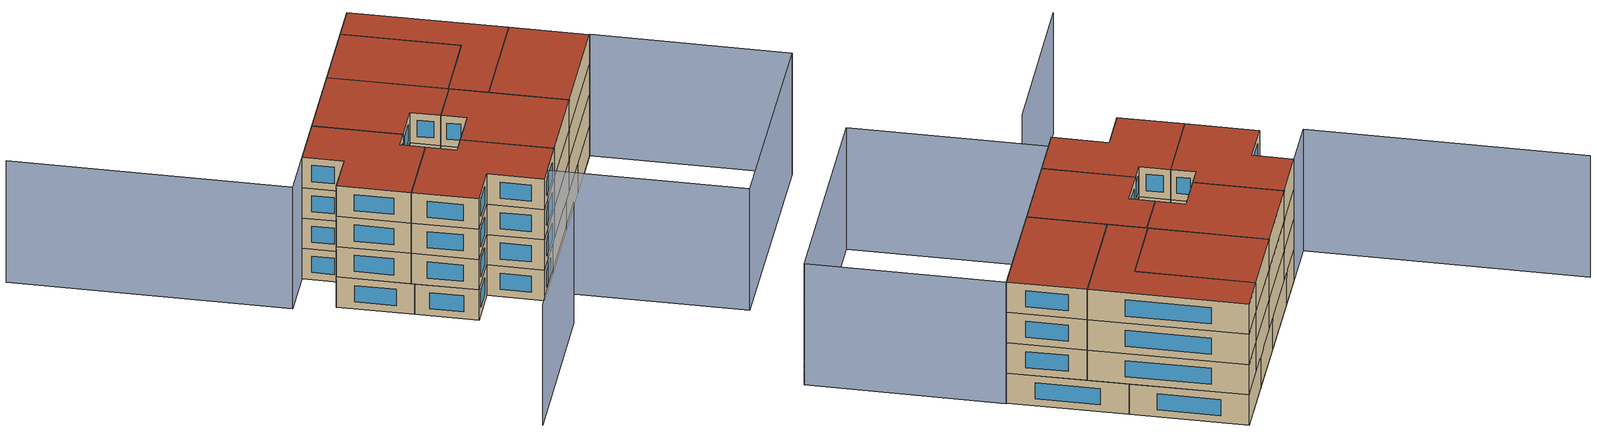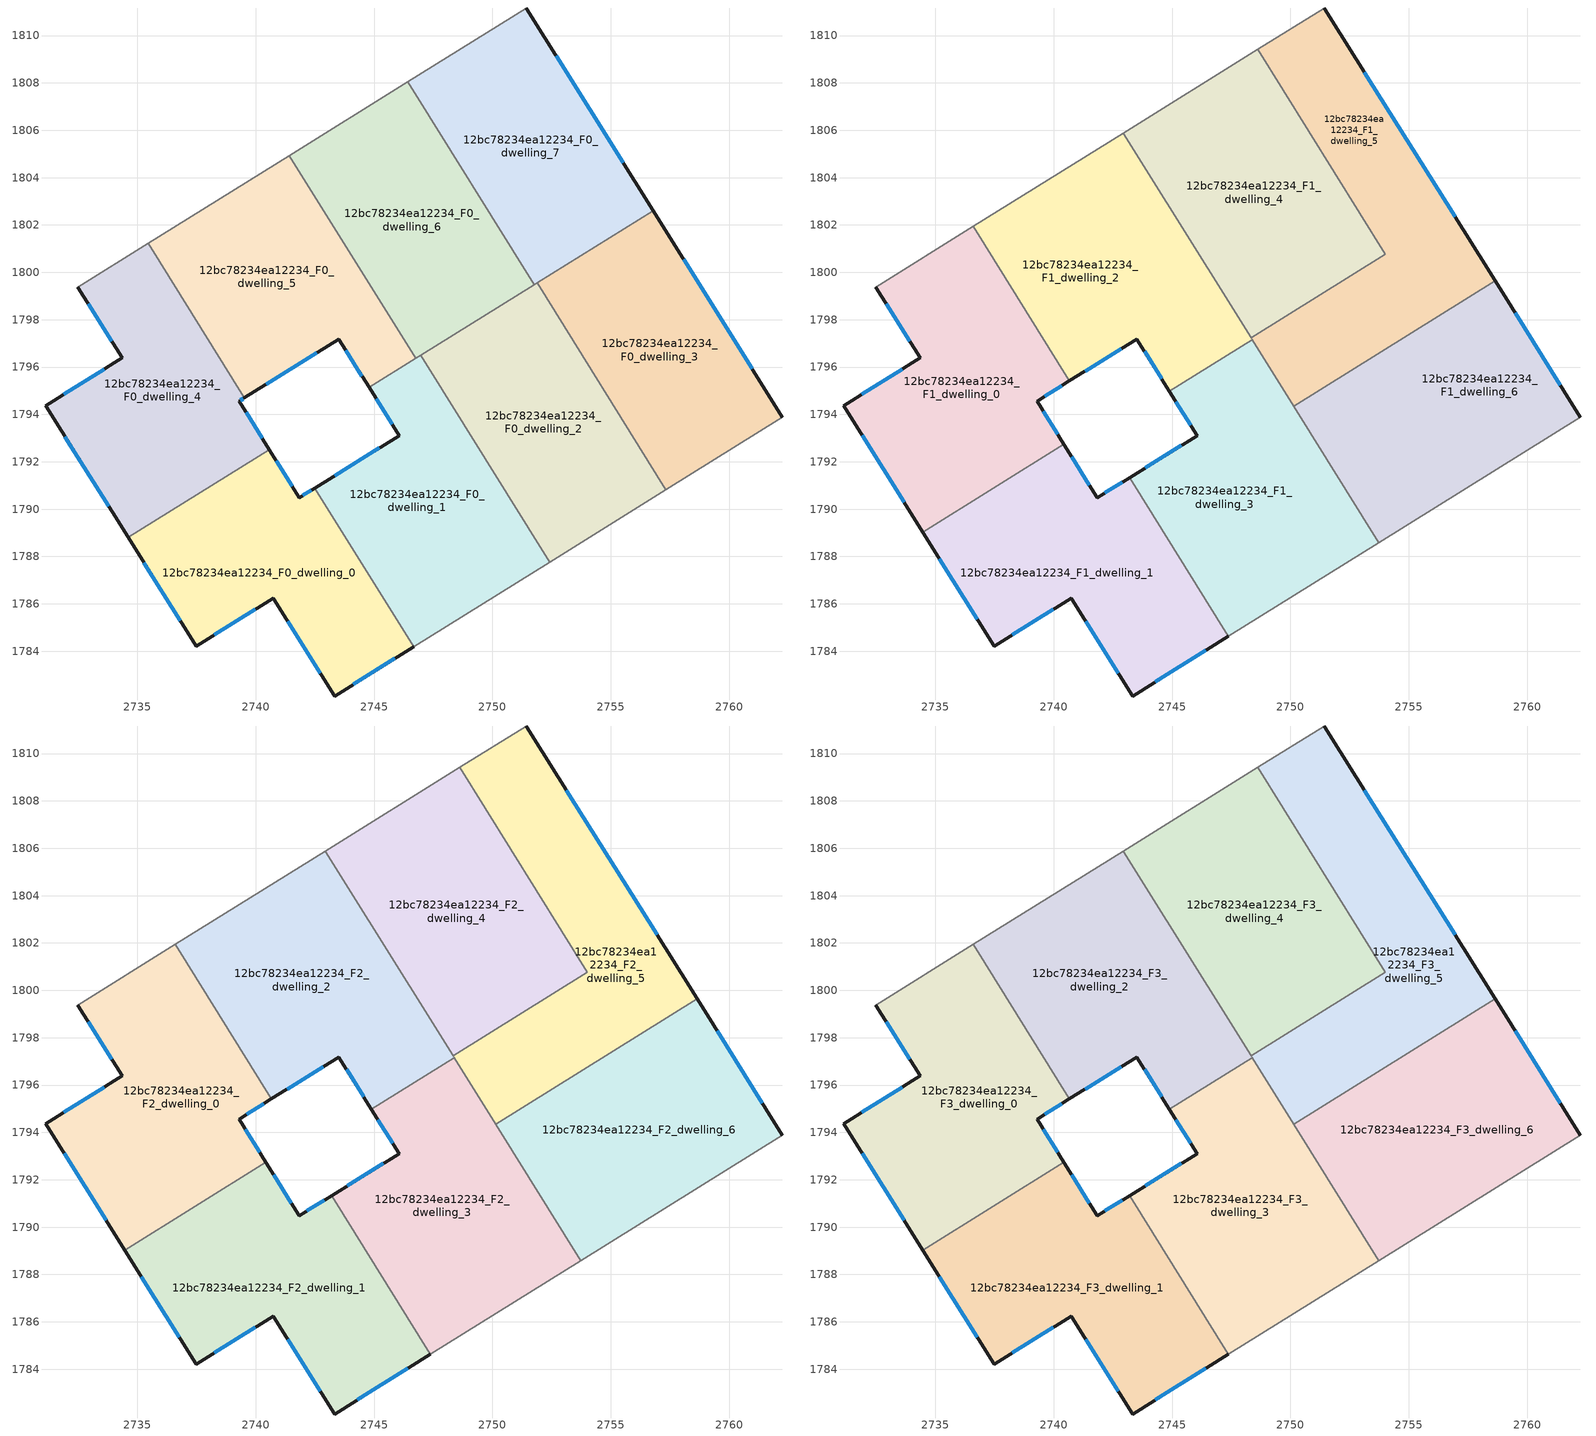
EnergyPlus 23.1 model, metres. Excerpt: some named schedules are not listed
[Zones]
12bc78234ea12234_F0_dwelling_0
 floor ground (EU_floor_Construction): 2742.5,1790.89 2746.67,1784.19 2743.33,1782.11 2740.74,1786.24 2737.48,1784.21 2734.61,1788.8 2740.57,1792.52 2741.84,1790.48 z0
 wall outside (EU_wall_Construction): 2742.5,1790.89 2741.84,1790.48 2740.57,1792.52 / 2734.61,1788.8 2737.48,1784.21 2740.74,1786.24 2743.33,1782.11 2746.67,1784.19 z0:3
 wall to 12bc78234ea12234_F0_dwelling_1 (EU_wall_Construction): 2746.67,1784.19 2742.5,1790.89 z0:3
 wall to 12bc78234ea12234_F0_dwelling_4 (EU_wall_Construction): 2740.57,1792.52 2734.61,1788.8 z0:3
 window (EU_Window_Construction): 2741.54,1790.96 2740.87,1792.04 / 2742.34,1790.79 2742,1790.58 / 2744.11,1782.6 2745.88,1783.7 / 2741.35,1785.27 2742.72,1783.08 / 2738.25,1784.69 2739.98,1785.76 / 2735.28,1787.72 2736.81,1785.29 z0.7:2.3
12bc78234ea12234_F0_dwelling_1
 floor ground (EU_floor_Construction): 2746.97,1796.5 2752.41,1787.76 2746.67,1784.19 2742.5,1790.89 2746.06,1793.1 2744.79,1795.14 z0
 wall outside (EU_wall_Construction): 2744.79,1795.14 2746.06,1793.1 2742.5,1790.89 z0:3
 wall to 12bc78234ea12234_F0_dwelling_2 (EU_wall_Construction): 2752.41,1787.76 2746.97,1796.5 z0:3
 wall adiabatic (EU_wall_Construction): 2746.67,1784.19 2752.41,1787.76 z0:3
 wall to 12bc78234ea12234_F0_dwelling_5 (EU_wall_Construction): 2746.76,1796.36 2744.79,1795.14 z0:3
 wall to 12bc78234ea12234_F0_dwelling_6 (EU_wall_Construction): 2746.97,1796.5 2746.76,1796.36 z0:3
 window (EU_Window_Construction): 2745.22,1792.58 2743.33,1791.41 / 2745.09,1794.66 2745.76,1793.58 z0.7:2.3
 ceiling adiabatic (EU_roof_Construction): 2747.07,1796.34 2746.97,1796.5 2744.79,1795.14 2744.89,1794.98 z3
12bc78234ea12234_F0_dwelling_2
 floor ground (EU_floor_Construction): 2751.89,1799.56 2757.33,1790.82 2752.41,1787.76 2746.97,1796.5 z0
 wall to 12bc78234ea12234_F0_dwelling_3 (EU_wall_Construction): 2757.33,1790.82 2751.89,1799.56 z0:3
 wall adiabatic (EU_wall_Construction): 2752.41,1787.76 2757.33,1790.82 z0:3
 wall to 12bc78234ea12234_F0_dwelling_6 (EU_wall_Construction): 2751.77,1799.48 2746.97,1796.5 z0:3
 wall to 12bc78234ea12234_F0_dwelling_7 (EU_wall_Construction): 2751.88,1799.56 2751.77,1799.48 z0:3
 ceiling adiabatic (EU_roof_Construction): 2748.38,1797.16 2748.34,1797.23 2748.28,1797.31 2746.97,1796.5 2747.07,1796.34 z3
12bc78234ea12234_F0_dwelling_3
 floor ground (EU_floor_Construction): 2756.79,1802.61 2762.25,1793.88 2757.33,1790.82 2751.89,1799.56 z0
 wall outside (EU_wall_Construction): 2762.25,1793.88 2756.79,1802.61 z0:3
 wall adiabatic (EU_wall_Construction): 2757.33,1790.82 2762.25,1793.88 z0:3
 wall to 12bc78234ea12234_F0_dwelling_7 (EU_wall_Construction): 2756.79,1802.61 2751.89,1799.56 z0:3
 window (EU_Window_Construction): 2760.97,1795.93 2758.07,1800.56 z0.7:2.3
12bc78234ea12234_F0_dwelling_4
 floor ground (EU_floor_Construction): 2735.46,1801.22 2739.52,1794.7 2739.3,1794.56 2740.57,1792.52 2734.61,1788.8 2731.12,1794.37 2734.36,1796.38 2732.49,1799.38 z0
 wall outside (EU_wall_Construction): 2740.57,1792.52 2739.3,1794.56 2739.52,1794.7 / 2732.49,1799.38 2734.36,1796.38 2731.12,1794.37 2734.61,1788.8 z0:3
 wall to 12bc78234ea12234_F0_dwelling_5 (EU_wall_Construction): 2739.52,1794.7 2735.46,1801.22 z0:3
 wall adiabatic (EU_wall_Construction): 2735.46,1801.22 2732.49,1799.38 z0:3
 window (EU_Window_Construction): 2739.35,1794.59 2739.47,1794.66 / 2740.27,1793 2739.6,1794.08 / 2731.94,1793.07 2733.79,1790.11 / 2733.6,1795.91 2731.89,1794.84 / 2732.93,1798.67 2733.92,1797.09 z0.7:2.3
12bc78234ea12234_F0_dwelling_5
 floor ground (EU_floor_Construction): 2741.42,1804.93 2746.76,1796.36 2744.79,1795.14 2743.52,1797.18 2739.52,1794.7 2735.46,1801.22 z0
 wall outside (EU_wall_Construction): 2739.52,1794.7 2743.52,1797.18 2744.79,1795.14 z0:3
 wall adiabatic (EU_wall_Construction): 2741.42,1804.93 2735.46,1801.22 z0:3
 wall to 12bc78234ea12234_F0_dwelling_6 (EU_wall_Construction): 2746.76,1796.36 2741.42,1804.93 z0:3
 window (EU_Window_Construction): 2743.81,1796.7 2744.49,1795.62 / 2740.46,1795.28 2742.58,1796.6 z0.7:2.3
12bc78234ea12234_F0_dwelling_6
 floor ground (EU_floor_Construction): 2746.43,1808.05 2751.77,1799.48 2746.76,1796.36 2741.42,1804.93 z0
 wall adiabatic (EU_wall_Construction): 2746.43,1808.05 2741.42,1804.93 z0:3
 wall to 12bc78234ea12234_F0_dwelling_7 (EU_wall_Construction): 2751.77,1799.48 2746.43,1808.05 z0:3
 ceiling adiabatic (EU_roof_Construction): 2751.77,1799.48 2746.43,1808.05 2742.95,1805.88 2748.28,1797.31 z3
12bc78234ea12234_F0_dwelling_7
 floor ground (EU_floor_Construction): 2751.43,1811.16 2756.79,1802.61 2751.77,1799.48 2746.43,1808.05 z0
 wall outside (EU_wall_Construction): 2756.79,1802.61 2751.43,1811.16 z0:3
 wall adiabatic (EU_wall_Construction): 2751.43,1811.16 2746.43,1808.05 z0:3
 window (EU_Window_Construction): 2755.53,1804.62 2752.69,1809.15 z0.7:2.3
 ceiling adiabatic (EU_roof_Construction): 2753.95,1800.84 2748.62,1809.41 2746.43,1808.05 2751.77,1799.48 z3
12bc78234ea12234_F1_dwelling_0
 floor to 12bc78234ea12234_F0_dwelling_4 (EU_floor_Construction): 2735.46,1801.22 2739.52,1794.7 2739.3,1794.56 2740.43,1792.74 2734.47,1789.03 2731.12,1794.37 2734.36,1796.38 2732.49,1799.38 z3
 floor to 12bc78234ea12234_F0_dwelling_5 (EU_floor_Construction): 2736.61,1801.94 2740.67,1795.41 2739.52,1794.7 2735.46,1801.22 z3
 wall outside (EU_wall_Construction): 2732.49,1799.38 2734.36,1796.38 2731.12,1794.37 2734.47,1789.03 / 2740.43,1792.74 2739.3,1794.56 2740.67,1795.41 z3:6
 wall adiabatic (EU_wall_Construction): 2736.61,1801.94 2732.49,1799.38 z3:6
 wall to 12bc78234ea12234_F1_dwelling_2 (EU_wall_Construction): 2740.67,1795.41 2736.61,1801.94 z3:6
 wall to 12bc78234ea12234_F1_dwelling_1 (EU_wall_Construction): 2734.47,1789.03 2740.43,1792.74 z3:6
 window (EU_Window_Construction): 2732.93,1798.67 2733.92,1797.09 / 2739.62,1794.76 2740.35,1795.21 / 2740.16,1793.17 2739.56,1794.13 / 2731.91,1793.12 2733.68,1790.29 / 2733.6,1795.91 2731.89,1794.84 z3.7:5.3
12bc78234ea12234_F1_dwelling_1
 floor to 12bc78234ea12234_F0_dwelling_0 (EU_floor_Construction): 2742.5,1790.89 2746.67,1784.19 2743.33,1782.11 2740.74,1786.24 2737.48,1784.21 2734.61,1788.8 2740.57,1792.52 2741.84,1790.48 z3
 floor to 12bc78234ea12234_F0_dwelling_1 (EU_floor_Construction): 2743.21,1791.33 2747.38,1784.63 2746.67,1784.19 2742.5,1790.89 z3
 floor to 12bc78234ea12234_F0_dwelling_4 (EU_floor_Construction): 2740.43,1792.74 2740.57,1792.52 2734.61,1788.8 2734.47,1789.03 z3
 wall outside (EU_wall_Construction): 2743.21,1791.33 2741.84,1790.48 2740.43,1792.74 / 2734.47,1789.03 2737.48,1784.21 2740.74,1786.24 2743.33,1782.11 2747.38,1784.63 z3:6
 wall to 12bc78234ea12234_F1_dwelling_3 (EU_wall_Construction): 2747.38,1784.63 2743.21,1791.33 z3:6
 window (EU_Window_Construction): 2741.51,1791.01 2740.76,1792.21 / 2742.89,1791.13 2742.16,1790.68 / 2744.28,1782.7 2746.43,1784.04 / 2741.35,1785.27 2742.72,1783.08 / 2738.25,1784.69 2739.98,1785.76 / 2735.17,1787.9 2736.77,1785.34 z3.7:5.3
12bc78234ea12234_F1_dwelling_2
 floor to 12bc78234ea12234_F0_dwelling_5 (EU_floor_Construction): 2741.42,1804.93 2746.76,1796.36 2744.79,1795.14 2743.52,1797.18 2740.67,1795.41 2736.61,1801.94 z3
 floor to 12bc78234ea12234_F0_dwelling_6 (EU_floor_Construction): 2742.95,1805.88 2748.28,1797.31 2746.76,1796.36 2741.42,1804.93 z3
 floor adiabatic (EU_floor_Construction): 2748.28,1797.31 2748.38,1797.16 2744.89,1794.98 2743.52,1797.18 2744.79,1795.14 z3
 wall outside (EU_wall_Construction): 2740.67,1795.41 2743.52,1797.18 2744.89,1794.98 z3:6
 wall adiabatic (EU_wall_Construction): 2742.95,1805.88 2736.61,1801.94 z3:6
 wall to 12bc78234ea12234_F1_dwelling_3 (EU_wall_Construction): 2744.89,1794.98 2748.38,1797.16 z3:6
 wall to 12bc78234ea12234_F1_dwelling_4 (EU_wall_Construction): 2748.34,1797.23 2742.95,1805.88 z3:6
 wall to 12bc78234ea12234_F1_dwelling_5 (EU_wall_Construction): 2748.38,1797.16 2748.34,1797.23 z3:6
 window (EU_Window_Construction): 2743.84,1796.67 2744.56,1795.5 / 2741.34,1795.83 2742.85,1796.77 z3.7:5.3
12bc78234ea12234_F1_dwelling_3
 floor to 12bc78234ea12234_F0_dwelling_1 (EU_floor_Construction): 2747.07,1796.34 2752.41,1787.76 2747.38,1784.63 2743.21,1791.33 2746.06,1793.1 2744.89,1794.98 z3
 floor to 12bc78234ea12234_F0_dwelling_2 (EU_floor_Construction): 2748.38,1797.16 2753.72,1788.58 2752.41,1787.76 2747.07,1796.34 z3
 wall outside (EU_wall_Construction): 2744.89,1794.98 2746.06,1793.1 2743.21,1791.33 z3:6
 wall adiabatic (EU_wall_Construction): 2747.38,1784.63 2753.72,1788.58 z3:6
 wall to 12bc78234ea12234_F1_dwelling_6 (EU_wall_Construction): 2753.72,1788.58 2750.14,1794.33 z3:6
 wall to 12bc78234ea12234_F1_dwelling_5 (EU_wall_Construction): 2750.14,1794.34 2748.38,1797.16 z3:6
 window (EU_Window_Construction): 2745.39,1792.69 2743.88,1791.75 / 2745.16,1794.54 2745.78,1793.55 z3.7:5.3
12bc78234ea12234_F1_dwelling_4
 floor to 12bc78234ea12234_F0_dwelling_3 (EU_floor_Construction): 2753.95,1800.84 2754.01,1800.76 2751.94,1799.47 2751.89,1799.56 z3
 floor to 12bc78234ea12234_F0_dwelling_2 (EU_floor_Construction): 2751.89,1799.56 2751.94,1799.47 2748.34,1797.23 2748.28,1797.31 z3
 floor adiabatic (EU_floor_Construction): 2748.62,1809.41 2753.95,1800.84 2748.28,1797.31 2742.95,1805.88 z3
 wall to 12bc78234ea12234_F1_dwelling_5 (EU_wall_Construction): 2748.34,1797.23 2754.01,1800.76 2748.62,1809.41 z3:6
 wall adiabatic (EU_wall_Construction): 2748.62,1809.41 2742.95,1805.88 z3:6
12bc78234ea12234_F1_dwelling_5
 floor to 12bc78234ea12234_F0_dwelling_3 (EU_floor_Construction): 2756.79,1802.61 2758.65,1799.63 2753.74,1796.58 2751.94,1799.47 2754.01,1800.76 2753.95,1800.84 z3
 floor to 12bc78234ea12234_F0_dwelling_7 (EU_floor_Construction): 2751.43,1811.16 2756.79,1802.61 2753.95,1800.84 2748.62,1809.41 z3
 floor to 12bc78234ea12234_F0_dwelling_2 (EU_floor_Construction): 2751.94,1799.47 2753.74,1796.58 2750.14,1794.33 2748.38,1797.16 2748.34,1797.23 z3
 wall outside (EU_wall_Construction): 2758.65,1799.63 2751.43,1811.16 z3:6
 wall adiabatic (EU_wall_Construction): 2751.43,1811.16 2748.62,1809.41 z3:6
 wall to 12bc78234ea12234_F1_dwelling_6 (EU_wall_Construction): 2750.14,1794.33 2758.65,1799.63 z3:6
 window (EU_Window_Construction): 2756.95,1802.34 2753.13,1808.46 z3.7:5.3
12bc78234ea12234_F1_dwelling_6
 floor to 12bc78234ea12234_F0_dwelling_2 (EU_floor_Construction): 2753.74,1796.58 2757.33,1790.82 2753.72,1788.58 2750.14,1794.33 z3
 floor to 12bc78234ea12234_F0_dwelling_3 (EU_floor_Construction): 2758.65,1799.63 2762.25,1793.88 2757.33,1790.82 2753.74,1796.58 z3
 wall outside (EU_wall_Construction): 2762.25,1793.88 2758.65,1799.63 z3:6
 wall adiabatic (EU_wall_Construction): 2753.72,1788.58 2762.25,1793.88 z3:6
 window (EU_Window_Construction): 2761.4,1795.23 2759.49,1798.28 z3.7:5.3
12bc78234ea12234_F2_dwelling_0
 floor to 12bc78234ea12234_F1_dwelling_0 (EU_floor_Construction): 2736.61,1801.94 2740.67,1795.41 2739.3,1794.56 2740.43,1792.74 2734.47,1789.03 2731.12,1794.37 2734.36,1796.38 2732.49,1799.38 z6
 wall outside (EU_wall_Construction): 2732.49,1799.38 2734.36,1796.38 2731.12,1794.37 2734.47,1789.03 / 2740.43,1792.74 2739.3,1794.56 2740.67,1795.41 z6:9
 wall adiabatic (EU_wall_Construction): 2736.61,1801.94 2732.49,1799.38 z6:9
 wall to 12bc78234ea12234_F2_dwelling_2 (EU_wall_Construction): 2740.67,1795.41 2736.61,1801.94 z6:9
 wall to 12bc78234ea12234_F2_dwelling_1 (EU_wall_Construction): 2734.47,1789.03 2740.43,1792.74 z6:9
 window (EU_Window_Construction): 2732.93,1798.67 2733.92,1797.09 / 2739.62,1794.76 2740.35,1795.21 / 2740.16,1793.17 2739.56,1794.13 / 2731.91,1793.12 2733.68,1790.29 / 2733.6,1795.91 2731.89,1794.84 z6.7:8.3
12bc78234ea12234_F2_dwelling_1
 floor to 12bc78234ea12234_F1_dwelling_1 (EU_floor_Construction): 2743.21,1791.33 2747.38,1784.63 2743.33,1782.11 2740.74,1786.24 2737.48,1784.21 2734.47,1789.03 2740.43,1792.74 2741.84,1790.48 z6
 wall outside (EU_wall_Construction): 2743.21,1791.33 2741.84,1790.48 2740.43,1792.74 / 2734.47,1789.03 2737.48,1784.21 2740.74,1786.24 2743.33,1782.11 2747.38,1784.63 z6:9
 wall to 12bc78234ea12234_F2_dwelling_3 (EU_wall_Construction): 2747.38,1784.63 2743.21,1791.33 z6:9
 window (EU_Window_Construction): 2741.51,1791.01 2740.76,1792.21 / 2742.89,1791.13 2742.16,1790.68 / 2744.28,1782.7 2746.43,1784.04 / 2741.35,1785.27 2742.72,1783.08 / 2738.25,1784.69 2739.98,1785.76 / 2735.17,1787.9 2736.77,1785.34 z6.7:8.3
12bc78234ea12234_F2_dwelling_2
 floor to 12bc78234ea12234_F1_dwelling_2 (EU_floor_Construction): 2742.95,1805.88 2748.38,1797.16 2744.89,1794.98 2743.52,1797.18 2740.67,1795.41 2736.61,1801.94 z6
 wall outside (EU_wall_Construction): 2740.67,1795.41 2743.52,1797.18 2744.89,1794.98 z6:9
 wall adiabatic (EU_wall_Construction): 2742.95,1805.88 2736.61,1801.94 z6:9
 wall to 12bc78234ea12234_F2_dwelling_3 (EU_wall_Construction): 2744.89,1794.98 2748.38,1797.16 z6:9
 wall to 12bc78234ea12234_F2_dwelling_4 (EU_wall_Construction): 2748.34,1797.23 2742.95,1805.88 z6:9
 wall to 12bc78234ea12234_F2_dwelling_5 (EU_wall_Construction): 2748.38,1797.16 2748.34,1797.23 z6:9
 window (EU_Window_Construction): 2743.84,1796.67 2744.56,1795.5 / 2741.34,1795.83 2742.85,1796.77 z6.7:8.3
12bc78234ea12234_F2_dwelling_3
 floor to 12bc78234ea12234_F1_dwelling_3 (EU_floor_Construction): 2748.38,1797.16 2753.72,1788.58 2747.38,1784.63 2743.21,1791.33 2746.06,1793.1 2744.89,1794.98 z6
 wall outside (EU_wall_Construction): 2744.89,1794.98 2746.06,1793.1 2743.21,1791.33 z6:9
 wall adiabatic (EU_wall_Construction): 2747.38,1784.63 2753.72,1788.58 z6:9
 wall to 12bc78234ea12234_F2_dwelling_6 (EU_wall_Construction): 2753.72,1788.58 2750.14,1794.33 z6:9
 wall to 12bc78234ea12234_F2_dwelling_5 (EU_wall_Construction): 2750.14,1794.34 2748.38,1797.16 z6:9
 window (EU_Window_Construction): 2745.39,1792.69 2743.88,1791.75 / 2745.16,1794.54 2745.78,1793.55 z6.7:8.3
12bc78234ea12234_F2_dwelling_4
 floor to 12bc78234ea12234_F1_dwelling_4 (EU_floor_Construction): 2748.62,1809.41 2754.01,1800.76 2748.34,1797.23 2742.95,1805.88 z6
 wall to 12bc78234ea12234_F2_dwelling_5 (EU_wall_Construction): 2748.34,1797.23 2754.01,1800.76 2748.62,1809.41 z6:9
 wall adiabatic (EU_wall_Construction): 2748.62,1809.41 2742.95,1805.88 z6:9
12bc78234ea12234_F2_dwelling_5
 floor to 12bc78234ea12234_F1_dwelling_5 (EU_floor_Construction): 2751.43,1811.16 2758.65,1799.63 2750.14,1794.33 2748.34,1797.23 2754.01,1800.76 2748.62,1809.41 z6
 wall outside (EU_wall_Construction): 2758.65,1799.63 2751.43,1811.16 z6:9
 wall adiabatic (EU_wall_Construction): 2751.43,1811.16 2748.62,1809.41 z6:9
 wall to 12bc78234ea12234_F2_dwelling_6 (EU_wall_Construction): 2750.14,1794.33 2758.65,1799.63 z6:9
 window (EU_Window_Construction): 2756.95,1802.34 2753.13,1808.46 z6.7:8.3
12bc78234ea12234_F2_dwelling_6
 floor to 12bc78234ea12234_F1_dwelling_6 (EU_floor_Construction): 2758.65,1799.63 2762.25,1793.88 2753.72,1788.58 2750.14,1794.33 z6
 wall outside (EU_wall_Construction): 2762.25,1793.88 2758.65,1799.63 z6:9
 wall adiabatic (EU_wall_Construction): 2753.72,1788.58 2762.25,1793.88 z6:9
 window (EU_Window_Construction): 2761.4,1795.23 2759.49,1798.28 z6.7:8.3
12bc78234ea12234_F3_dwelling_0
 floor to 12bc78234ea12234_F2_dwelling_0 (EU_floor_Construction): 2736.61,1801.94 2740.67,1795.41 2739.3,1794.56 2740.43,1792.74 2734.47,1789.03 2731.12,1794.37 2734.36,1796.38 2732.49,1799.38 z9
 wall outside (EU_wall_Construction): 2732.49,1799.38 2734.36,1796.38 2731.12,1794.37 2734.47,1789.03 / 2740.43,1792.74 2739.3,1794.56 2740.67,1795.41 z9:12
 wall adiabatic (EU_wall_Construction): 2736.61,1801.94 2732.49,1799.38 z9:12
 wall to 12bc78234ea12234_F3_dwelling_2 (EU_wall_Construction): 2740.67,1795.41 2736.61,1801.94 z9:12
 wall to 12bc78234ea12234_F3_dwelling_1 (EU_wall_Construction): 2734.47,1789.03 2740.43,1792.74 z9:12
 window (EU_Window_Construction): 2732.93,1798.67 2733.92,1797.09 / 2739.62,1794.76 2740.35,1795.21 / 2740.16,1793.17 2739.56,1794.13 / 2731.91,1793.12 2733.68,1790.29 / 2733.6,1795.91 2731.89,1794.84 z9.7:11.3
 roof outside (EU_roof_Construction): 2740.43,1792.74 2739.3,1794.56 2740.67,1795.41 2736.61,1801.94 2732.49,1799.38 2734.36,1796.38 2731.12,1794.37 2734.47,1789.03 z12
12bc78234ea12234_F3_dwelling_1
 floor to 12bc78234ea12234_F2_dwelling_1 (EU_floor_Construction): 2743.21,1791.33 2747.38,1784.63 2743.33,1782.11 2740.74,1786.24 2737.48,1784.21 2734.47,1789.03 2740.43,1792.74 2741.84,1790.48 z9
 wall outside (EU_wall_Construction): 2743.21,1791.33 2741.84,1790.48 2740.43,1792.74 / 2734.47,1789.03 2737.48,1784.21 2740.74,1786.24 2743.33,1782.11 2747.38,1784.63 z9:12
 wall to 12bc78234ea12234_F3_dwelling_3 (EU_wall_Construction): 2747.38,1784.63 2743.21,1791.33 z9:12
 window (EU_Window_Construction): 2741.51,1791.01 2740.76,1792.21 / 2742.89,1791.13 2742.16,1790.68 / 2744.28,1782.7 2746.43,1784.04 / 2741.35,1785.27 2742.72,1783.08 / 2738.25,1784.69 2739.98,1785.76 / 2735.17,1787.9 2736.77,1785.34 z9.7:11.3
 roof outside (EU_roof_Construction): 2747.38,1784.63 2743.21,1791.33 2741.84,1790.48 2740.43,1792.74 2734.47,1789.03 2737.48,1784.21 2740.74,1786.24 2743.33,1782.11 z12
12bc78234ea12234_F3_dwelling_2
 floor to 12bc78234ea12234_F2_dwelling_2 (EU_floor_Construction): 2742.95,1805.88 2748.38,1797.16 2744.89,1794.98 2743.52,1797.18 2740.67,1795.41 2736.61,1801.94 z9
 wall outside (EU_wall_Construction): 2740.67,1795.41 2743.52,1797.18 2744.89,1794.98 z9:12
 wall adiabatic (EU_wall_Construction): 2742.95,1805.88 2736.61,1801.94 z9:12
 wall to 12bc78234ea12234_F3_dwelling_3 (EU_wall_Construction): 2744.89,1794.98 2748.38,1797.16 z9:12
 wall to 12bc78234ea12234_F3_dwelling_4 (EU_wall_Construction): 2748.34,1797.23 2742.95,1805.88 z9:12
 wall to 12bc78234ea12234_F3_dwelling_5 (EU_wall_Construction): 2748.38,1797.16 2748.34,1797.23 z9:12
 window (EU_Window_Construction): 2743.84,1796.67 2744.56,1795.5 / 2741.34,1795.83 2742.85,1796.77 z9.7:11.3
 roof outside (EU_roof_Construction): 2748.38,1797.16 2742.95,1805.88 2736.61,1801.94 2740.67,1795.41 2743.52,1797.18 2744.89,1794.98 z12
12bc78234ea12234_F3_dwelling_3
 floor to 12bc78234ea12234_F2_dwelling_3 (EU_floor_Construction): 2748.38,1797.16 2753.72,1788.58 2747.38,1784.63 2743.21,1791.33 2746.06,1793.1 2744.89,1794.98 z9
 wall outside (EU_wall_Construction): 2744.89,1794.98 2746.06,1793.1 2743.21,1791.33 z9:12
 wall adiabatic (EU_wall_Construction): 2747.38,1784.63 2753.72,1788.58 z9:12
 wall to 12bc78234ea12234_F3_dwelling_6 (EU_wall_Construction): 2753.72,1788.58 2750.14,1794.33 z9:12
 wall to 12bc78234ea12234_F3_dwelling_5 (EU_wall_Construction): 2750.14,1794.34 2748.38,1797.16 z9:12
 window (EU_Window_Construction): 2745.39,1792.69 2743.88,1791.75 / 2745.16,1794.54 2745.78,1793.55 z9.7:11.3
 roof outside (EU_roof_Construction): 2753.72,1788.58 2748.38,1797.16 2744.89,1794.98 2746.06,1793.1 2743.21,1791.33 2747.38,1784.63 z12
12bc78234ea12234_F3_dwelling_4
 floor to 12bc78234ea12234_F2_dwelling_4 (EU_floor_Construction): 2748.62,1809.41 2754.01,1800.76 2748.34,1797.23 2742.95,1805.88 z9
 wall to 12bc78234ea12234_F3_dwelling_5 (EU_wall_Construction): 2748.34,1797.23 2754.01,1800.76 2748.62,1809.41 z9:12
 wall adiabatic (EU_wall_Construction): 2748.62,1809.41 2742.95,1805.88 z9:12
 roof outside (EU_roof_Construction): 2754.01,1800.76 2748.62,1809.41 2742.95,1805.88 2748.34,1797.23 z12
12bc78234ea12234_F3_dwelling_5
 floor to 12bc78234ea12234_F2_dwelling_5 (EU_floor_Construction): 2751.43,1811.16 2758.65,1799.63 2750.14,1794.33 2748.34,1797.23 2754.01,1800.76 2748.62,1809.41 z9
 wall outside (EU_wall_Construction): 2758.65,1799.63 2751.43,1811.16 z9:12
 wall adiabatic (EU_wall_Construction): 2751.43,1811.16 2748.62,1809.41 z9:12
 wall to 12bc78234ea12234_F3_dwelling_6 (EU_wall_Construction): 2750.14,1794.33 2758.65,1799.63 z9:12
 window (EU_Window_Construction): 2756.95,1802.34 2753.13,1808.46 z9.7:11.3
 roof outside (EU_roof_Construction): 2758.65,1799.63 2751.43,1811.16 2748.62,1809.41 2754.01,1800.76 2748.34,1797.23 2750.14,1794.33 z12
12bc78234ea12234_F3_dwelling_6
 floor to 12bc78234ea12234_F2_dwelling_6 (EU_floor_Construction): 2758.65,1799.63 2762.25,1793.88 2753.72,1788.58 2750.14,1794.33 z9
 wall outside (EU_wall_Construction): 2762.25,1793.88 2758.65,1799.63 z9:12
 wall adiabatic (EU_wall_Construction): 2753.72,1788.58 2762.25,1793.88 z9:12
 window (EU_Window_Construction): 2761.4,1795.23 2759.49,1798.28 z9.7:11.3
 roof outside (EU_roof_Construction): 2762.25,1793.88 2758.65,1799.63 2750.14,1794.33 2753.72,1788.58 z12
shading: 2729,1769.68 2742.31,1778.01 / 2751.43,1811.16 2728.57,1796.93 / 2728.57,1796.93 2715.82,1817.41 / 2744.49,1782.83 2762.28,1793.91 / 2762.28,1793.91 2771.28,1779.45 / 2771.28,1779.45 2753.49,1768.38 / 2753.49,1768.38 2744.49,1782.83 z0:12
[Building]
EU S2 Campaign: North Axis=0; Terrain=City; Solar Distribution=FullExterior
[Site:Location]
Budapest.Ferenc.Liszt.Intl.AP: Latitude=47.437; Longitude=19.256; Time Zone=1; Elevation=185
[SizingPeriod:WeatherFileDays]
AnnualSizingPeriod: Begin Month=1; Begin Day of Month=1; End Month=12; End Day of Month=31; Day of Week for Start Day=Monday; Use Weather File Daylight Saving Period=No; Use Weather File Rain and Snow Indicators=No
[MATERIAL]
EU_InternalMass_Material: Roughness=MediumRough; Thickness=0.1; Conductivity=1; Density=1800; Specific Heat=900; Thermal Absorptance=0.9; Solar Absorptance=0.7; Visible Absorptance=0.7
[MATERIAL:NOMASS] Roughness=MediumRough; Thermal Absorptance=0.9; Solar Absorptance=0.7; Visible Absorptance=0.7
Name | Thermal Resistance
EU_wall_NoMass | 0.832559
EU_roof_NoMass | 1.39638
EU_floor_NoMass | 0.872794
[WINDOWMATERIAL:SIMPLEGLAZINGSYSTEM]
EU_Window_SimpleGlazing: UFactor=2.79869; Solar Heat Gain Coefficient=0.75; Visible Transmittance=0.75
[CONSTRUCTION]
EU_wall_Construction: EU_wall_NoMass
EU_roof_Construction: EU_roof_NoMass
EU_floor_Construction: EU_floor_NoMass
EU_Window_Construction: EU_Window_SimpleGlazing
EU_InternalMass_Construction: EU_InternalMass_Material
[ZONE] Type=1; Multiplier=1; Ceiling Height=autocalculate; Floor Area=autocalculate; Part of Total Floor Area=Yes
Name | Volume
12bc78234ea12234_F0_dwelling_0 | 178.72
12bc78234ea12234_F1_dwelling_0; 12bc78234ea12234_F2_dwelling_0; 12bc78234ea12234_F3_dwelling_0 | 204.237
12bc78234ea12234_F0_dwelling_1 | 178.696
12bc78234ea12234_F1_dwelling_1; 12bc78234ea12234_F2_dwelling_1; 12bc78234ea12234_F3_dwelling_1 | 204.257
12bc78234ea12234_F0_dwelling_2 | 178.705
12bc78234ea12234_F1_dwelling_2; 12bc78234ea12234_F2_dwelling_2; 12bc78234ea12234_F3_dwelling_2; 12bc78234ea12234_F1_dwelling_5; 12bc78234ea12234_F2_dwelling_5; 12bc78234ea12234_F3_dwelling_5 | 204.221
12bc78234ea12234_F0_dwelling_3 | 178.708
12bc78234ea12234_F1_dwelling_3; 12bc78234ea12234_F2_dwelling_3; 12bc78234ea12234_F3_dwelling_3 | 204.208
12bc78234ea12234_F0_dwelling_4 | 178.7
12bc78234ea12234_F1_dwelling_4; 12bc78234ea12234_F2_dwelling_4; 12bc78234ea12234_F3_dwelling_4 | 204.244
12bc78234ea12234_F0_dwelling_5 | 178.703
12bc78234ea12234_F0_dwelling_6 | 178.695
12bc78234ea12234_F1_dwelling_6; 12bc78234ea12234_F2_dwelling_6; 12bc78234ea12234_F3_dwelling_6 | 204.243
12bc78234ea12234_F0_dwelling_7 | 178.702
[INTERNALMASS] Construction=EU_InternalMass_Construction
Name | Zone or ZoneList | Surface Area
12bc78234ea12234_F0_dwelling_0_EU_InternalMass | 12bc78234ea12234_F0_dwelling_0 | 59.5703
12bc78234ea12234_F0_dwelling_1_EU_InternalMass | 12bc78234ea12234_F0_dwelling_1 | 59.5654
12bc78234ea12234_F0_dwelling_2_EU_InternalMass | 12bc78234ea12234_F0_dwelling_2 | 59.5682
12bc78234ea12234_F0_dwelling_3_EU_InternalMass | 12bc78234ea12234_F0_dwelling_3 | 59.5695
12bc78234ea12234_F0_dwelling_4_EU_InternalMass | 12bc78234ea12234_F0_dwelling_4 | 59.5665
12bc78234ea12234_F0_dwelling_5_EU_InternalMass | 12bc78234ea12234_F0_dwelling_5 | 59.5675
12bc78234ea12234_F0_dwelling_6_EU_InternalMass | 12bc78234ea12234_F0_dwelling_6 | 59.565
12bc78234ea12234_F0_dwelling_7_EU_InternalMass | 12bc78234ea12234_F0_dwelling_7 | 59.5671
12bc78234ea12234_F1_dwelling_0_EU_InternalMass | 12bc78234ea12234_F1_dwelling_0 | 68.08
12bc78234ea12234_F1_dwelling_1_EU_InternalMass | 12bc78234ea12234_F1_dwelling_1 | 68.0823
12bc78234ea12234_F1_dwelling_2_EU_InternalMass | 12bc78234ea12234_F1_dwelling_2 | 68.0744
12bc78234ea12234_F1_dwelling_3_EU_InternalMass | 12bc78234ea12234_F1_dwelling_3 | 68.0688
12bc78234ea12234_F1_dwelling_4_EU_InternalMass | 12bc78234ea12234_F1_dwelling_4 | 68.0819
12bc78234ea12234_F1_dwelling_5_EU_InternalMass | 12bc78234ea12234_F1_dwelling_5 | 68.074
12bc78234ea12234_F1_dwelling_6_EU_InternalMass | 12bc78234ea12234_F1_dwelling_6 | 68.0808
12bc78234ea12234_F2_dwelling_0_EU_InternalMass | 12bc78234ea12234_F2_dwelling_0 | 68.08
12bc78234ea12234_F2_dwelling_1_EU_InternalMass | 12bc78234ea12234_F2_dwelling_1 | 68.0823
12bc78234ea12234_F2_dwelling_2_EU_InternalMass | 12bc78234ea12234_F2_dwelling_2 | 68.0744
12bc78234ea12234_F2_dwelling_3_EU_InternalMass | 12bc78234ea12234_F2_dwelling_3 | 68.0688
12bc78234ea12234_F2_dwelling_4_EU_InternalMass | 12bc78234ea12234_F2_dwelling_4 | 68.0819
12bc78234ea12234_F2_dwelling_5_EU_InternalMass | 12bc78234ea12234_F2_dwelling_5 | 68.074
12bc78234ea12234_F2_dwelling_6_EU_InternalMass | 12bc78234ea12234_F2_dwelling_6 | 68.0808
12bc78234ea12234_F3_dwelling_0_EU_InternalMass | 12bc78234ea12234_F3_dwelling_0 | 68.08
12bc78234ea12234_F3_dwelling_1_EU_InternalMass | 12bc78234ea12234_F3_dwelling_1 | 68.0823
12bc78234ea12234_F3_dwelling_2_EU_InternalMass | 12bc78234ea12234_F3_dwelling_2 | 68.0744
12bc78234ea12234_F3_dwelling_3_EU_InternalMass | 12bc78234ea12234_F3_dwelling_3 | 68.0688
12bc78234ea12234_F3_dwelling_4_EU_InternalMass | 12bc78234ea12234_F3_dwelling_4 | 68.0819
12bc78234ea12234_F3_dwelling_5_EU_InternalMass | 12bc78234ea12234_F3_dwelling_5 | 68.074
12bc78234ea12234_F3_dwelling_6_EU_InternalMass | 12bc78234ea12234_F3_dwelling_6 | 68.0808
[OTHEREQUIPMENT] Fuel Type=Electricity; Design Level Calculation Method=Watts/Area; Power per Zone Floor Area=1; Fraction Latent=0; Fraction Radiant=0; Fraction Lost=0; Carbon Dioxide Generation Rate=0; EndUse Subcategory=EU_Step8_InternalGains
Name | Zone or ZoneList or Space or SpaceList | Schedule
EU_Step8_InternalGain_12bc78234ea12234_F0_dwelling_0_f000 | 12bc78234ea12234_F0_dwelling_0 | EU_Step8_GainSchedule_12bc78234ea12234_F0_dwelling_0_f000
EU_Step8_InternalGain_12bc78234ea12234_F0_dwelling_1_f000 | 12bc78234ea12234_F0_dwelling_1 | EU_Step8_GainSchedule_12bc78234ea12234_F0_dwelling_1_f000
EU_Step8_InternalGain_12bc78234ea12234_F0_dwelling_2_f000 | 12bc78234ea12234_F0_dwelling_2 | EU_Step8_GainSchedule_12bc78234ea12234_F0_dwelling_2_f000
EU_Step8_InternalGain_12bc78234ea12234_F0_dwelling_3_f000 | 12bc78234ea12234_F0_dwelling_3 | EU_Step8_GainSchedule_12bc78234ea12234_F0_dwelling_3_f000
EU_Step8_InternalGain_12bc78234ea12234_F0_dwelling_4_f000 | 12bc78234ea12234_F0_dwelling_4 | EU_Step8_GainSchedule_12bc78234ea12234_F0_dwelling_4_f000
EU_Step8_InternalGain_12bc78234ea12234_F0_dwelling_5_f000 | 12bc78234ea12234_F0_dwelling_5 | EU_Step8_GainSchedule_12bc78234ea12234_F0_dwelling_5_f000
EU_Step8_InternalGain_12bc78234ea12234_F0_dwelling_6_f000 | 12bc78234ea12234_F0_dwelling_6 | EU_Step8_GainSchedule_12bc78234ea12234_F0_dwelling_6_f000
EU_Step8_InternalGain_12bc78234ea12234_F0_dwelling_7_f000 | 12bc78234ea12234_F0_dwelling_7 | EU_Step8_GainSchedule_12bc78234ea12234_F0_dwelling_7_f000
EU_Step8_InternalGain_12bc78234ea12234_F1_dwelling_0_f000 | 12bc78234ea12234_F1_dwelling_0 | EU_Step8_GainSchedule_12bc78234ea12234_F1_dwelling_0_f000
EU_Step8_InternalGain_12bc78234ea12234_F1_dwelling_1_f000 | 12bc78234ea12234_F1_dwelling_1 | EU_Step8_GainSchedule_12bc78234ea12234_F1_dwelling_1_f000
EU_Step8_InternalGain_12bc78234ea12234_F1_dwelling_2_f000 | 12bc78234ea12234_F1_dwelling_2 | EU_Step8_GainSchedule_12bc78234ea12234_F1_dwelling_2_f000
EU_Step8_InternalGain_12bc78234ea12234_F1_dwelling_3_f000 | 12bc78234ea12234_F1_dwelling_3 | EU_Step8_GainSchedule_12bc78234ea12234_F1_dwelling_3_f000
EU_Step8_InternalGain_12bc78234ea12234_F1_dwelling_4_f000 | 12bc78234ea12234_F1_dwelling_4 | EU_Step8_GainSchedule_12bc78234ea12234_F1_dwelling_4_f000
EU_Step8_InternalGain_12bc78234ea12234_F1_dwelling_5_f000 | 12bc78234ea12234_F1_dwelling_5 | EU_Step8_GainSchedule_12bc78234ea12234_F1_dwelling_5_f000
EU_Step8_InternalGain_12bc78234ea12234_F1_dwelling_6_f000 | 12bc78234ea12234_F1_dwelling_6 | EU_Step8_GainSchedule_12bc78234ea12234_F1_dwelling_6_f000
EU_Step8_InternalGain_12bc78234ea12234_F2_dwelling_0_f000 | 12bc78234ea12234_F2_dwelling_0 | EU_Step8_GainSchedule_12bc78234ea12234_F2_dwelling_0_f000
EU_Step8_InternalGain_12bc78234ea12234_F2_dwelling_1_f000 | 12bc78234ea12234_F2_dwelling_1 | EU_Step8_GainSchedule_12bc78234ea12234_F2_dwelling_1_f000
EU_Step8_InternalGain_12bc78234ea12234_F2_dwelling_2_f000 | 12bc78234ea12234_F2_dwelling_2 | EU_Step8_GainSchedule_12bc78234ea12234_F2_dwelling_2_f000
EU_Step8_InternalGain_12bc78234ea12234_F2_dwelling_3_f000 | 12bc78234ea12234_F2_dwelling_3 | EU_Step8_GainSchedule_12bc78234ea12234_F2_dwelling_3_f000
EU_Step8_InternalGain_12bc78234ea12234_F2_dwelling_4_f000 | 12bc78234ea12234_F2_dwelling_4 | EU_Step8_GainSchedule_12bc78234ea12234_F2_dwelling_4_f000
EU_Step8_InternalGain_12bc78234ea12234_F2_dwelling_5_f000 | 12bc78234ea12234_F2_dwelling_5 | EU_Step8_GainSchedule_12bc78234ea12234_F2_dwelling_5_f000
EU_Step8_InternalGain_12bc78234ea12234_F2_dwelling_6_f000 | 12bc78234ea12234_F2_dwelling_6 | EU_Step8_GainSchedule_12bc78234ea12234_F2_dwelling_6_f000
EU_Step8_InternalGain_12bc78234ea12234_F3_dwelling_0_f000 | 12bc78234ea12234_F3_dwelling_0 | EU_Step8_GainSchedule_12bc78234ea12234_F3_dwelling_0_f000
EU_Step8_InternalGain_12bc78234ea12234_F3_dwelling_1_f000 | 12bc78234ea12234_F3_dwelling_1 | EU_Step8_GainSchedule_12bc78234ea12234_F3_dwelling_1_f000
EU_Step8_InternalGain_12bc78234ea12234_F3_dwelling_2_f000 | 12bc78234ea12234_F3_dwelling_2 | EU_Step8_GainSchedule_12bc78234ea12234_F3_dwelling_2_f000
EU_Step8_InternalGain_12bc78234ea12234_F3_dwelling_3_f000 | 12bc78234ea12234_F3_dwelling_3 | EU_Step8_GainSchedule_12bc78234ea12234_F3_dwelling_3_f000
EU_Step8_InternalGain_12bc78234ea12234_F3_dwelling_4_f000 | 12bc78234ea12234_F3_dwelling_4 | EU_Step8_GainSchedule_12bc78234ea12234_F3_dwelling_4_f000
EU_Step8_InternalGain_12bc78234ea12234_F3_dwelling_5_f000 | 12bc78234ea12234_F3_dwelling_5 | EU_Step8_GainSchedule_12bc78234ea12234_F3_dwelling_5_f000
EU_Step8_InternalGain_12bc78234ea12234_F3_dwelling_6_f000 | 12bc78234ea12234_F3_dwelling_6 | EU_Step8_GainSchedule_12bc78234ea12234_F3_dwelling_6_f000
[ZONEVENTILATION:DESIGNFLOWRATE] Schedule=EU_AlwaysOn; Design Flow Rate Calculation Method=AirChanges/Hour; Air Changes per Hour=0.475469; Ventilation Type=Natural; Fan Pressure Rise=0; Fan Total Efficiency=1; Constant Term Coefficient=1; Temperature Term Coefficient=0; Velocity Term Coefficient=0; Velocity Squared Term Coefficient=0; Minimum Indoor Temperature=-100; Maximum Indoor Temperature=100; Delta Temperature=-100; Minimum Outdoor Temperature=-100; Maximum Outdoor Temperature=100; Maximum Wind Speed=40
Name | Zone or ZoneList or Space or SpaceList
EU_ConstantAir_12bc78234ea12234_F0_dwelling_0 | 12bc78234ea12234_F0_dwelling_0
EU_ConstantAir_12bc78234ea12234_F0_dwelling_1 | 12bc78234ea12234_F0_dwelling_1
EU_ConstantAir_12bc78234ea12234_F0_dwelling_2 | 12bc78234ea12234_F0_dwelling_2
EU_ConstantAir_12bc78234ea12234_F0_dwelling_3 | 12bc78234ea12234_F0_dwelling_3
EU_ConstantAir_12bc78234ea12234_F0_dwelling_4 | 12bc78234ea12234_F0_dwelling_4
EU_ConstantAir_12bc78234ea12234_F0_dwelling_5 | 12bc78234ea12234_F0_dwelling_5
EU_ConstantAir_12bc78234ea12234_F0_dwelling_6 | 12bc78234ea12234_F0_dwelling_6
EU_ConstantAir_12bc78234ea12234_F0_dwelling_7 | 12bc78234ea12234_F0_dwelling_7
EU_ConstantAir_12bc78234ea12234_F1_dwelling_0 | 12bc78234ea12234_F1_dwelling_0
EU_ConstantAir_12bc78234ea12234_F1_dwelling_1 | 12bc78234ea12234_F1_dwelling_1
EU_ConstantAir_12bc78234ea12234_F1_dwelling_2 | 12bc78234ea12234_F1_dwelling_2
EU_ConstantAir_12bc78234ea12234_F1_dwelling_3 | 12bc78234ea12234_F1_dwelling_3
EU_ConstantAir_12bc78234ea12234_F1_dwelling_4 | 12bc78234ea12234_F1_dwelling_4
EU_ConstantAir_12bc78234ea12234_F1_dwelling_5 | 12bc78234ea12234_F1_dwelling_5
EU_ConstantAir_12bc78234ea12234_F1_dwelling_6 | 12bc78234ea12234_F1_dwelling_6
EU_ConstantAir_12bc78234ea12234_F2_dwelling_0 | 12bc78234ea12234_F2_dwelling_0
EU_ConstantAir_12bc78234ea12234_F2_dwelling_1 | 12bc78234ea12234_F2_dwelling_1
EU_ConstantAir_12bc78234ea12234_F2_dwelling_2 | 12bc78234ea12234_F2_dwelling_2
EU_ConstantAir_12bc78234ea12234_F2_dwelling_3 | 12bc78234ea12234_F2_dwelling_3
EU_ConstantAir_12bc78234ea12234_F2_dwelling_4 | 12bc78234ea12234_F2_dwelling_4
EU_ConstantAir_12bc78234ea12234_F2_dwelling_5 | 12bc78234ea12234_F2_dwelling_5
EU_ConstantAir_12bc78234ea12234_F2_dwelling_6 | 12bc78234ea12234_F2_dwelling_6
EU_ConstantAir_12bc78234ea12234_F3_dwelling_0 | 12bc78234ea12234_F3_dwelling_0
EU_ConstantAir_12bc78234ea12234_F3_dwelling_1 | 12bc78234ea12234_F3_dwelling_1
EU_ConstantAir_12bc78234ea12234_F3_dwelling_2 | 12bc78234ea12234_F3_dwelling_2
EU_ConstantAir_12bc78234ea12234_F3_dwelling_3 | 12bc78234ea12234_F3_dwelling_3
EU_ConstantAir_12bc78234ea12234_F3_dwelling_4 | 12bc78234ea12234_F3_dwelling_4
EU_ConstantAir_12bc78234ea12234_F3_dwelling_5 | 12bc78234ea12234_F3_dwelling_5
EU_ConstantAir_12bc78234ea12234_F3_dwelling_6 | 12bc78234ea12234_F3_dwelling_6
[HVACTEMPLATE:THERMOSTAT] Constant Heating Setpoint=20; Constant Cooling Setpoint=50
EU_HeatOnly_12bc78234ea12234_F0_dwelling_0; EU_HeatOnly_12bc78234ea12234_F0_dwelling_1; EU_HeatOnly_12bc78234ea12234_F0_dwelling_2; EU_HeatOnly_12bc78234ea12234_F0_dwelling_3; EU_HeatOnly_12bc78234ea12234_F0_dwelling_4; EU_HeatOnly_12bc78234ea12234_F0_dwelling_5; EU_HeatOnly_12bc78234ea12234_F0_dwelling_6; EU_HeatOnly_12bc78234ea12234_F0_dwelling_7; EU_HeatOnly_12bc78234ea12234_F1_dwelling_0; EU_HeatOnly_12bc78234ea12234_F1_dwelling_1; EU_HeatOnly_12bc78234ea12234_F1_dwelling_2; EU_HeatOnly_12bc78234ea12234_F1_dwelling_3; EU_HeatOnly_12bc78234ea12234_F1_dwelling_4; EU_HeatOnly_12bc78234ea12234_F1_dwelling_5; EU_HeatOnly_12bc78234ea12234_F1_dwelling_6; EU_HeatOnly_12bc78234ea12234_F2_dwelling_0; EU_HeatOnly_12bc78234ea12234_F2_dwelling_1; EU_HeatOnly_12bc78234ea12234_F2_dwelling_2; EU_HeatOnly_12bc78234ea12234_F2_dwelling_3; EU_HeatOnly_12bc78234ea12234_F2_dwelling_4; EU_HeatOnly_12bc78234ea12234_F2_dwelling_5; EU_HeatOnly_12bc78234ea12234_F2_dwelling_6; EU_HeatOnly_12bc78234ea12234_F3_dwelling_0; EU_HeatOnly_12bc78234ea12234_F3_dwelling_1; EU_HeatOnly_12bc78234ea12234_F3_dwelling_2; EU_HeatOnly_12bc78234ea12234_F3_dwelling_3; EU_HeatOnly_12bc78234ea12234_F3_dwelling_4; EU_HeatOnly_12bc78234ea12234_F3_dwelling_5; EU_HeatOnly_12bc78234ea12234_F3_dwelling_6
[HVACTEMPLATE:ZONE:IDEALLOADSAIRSYSTEM] System Availability Schedule=EU_AlwaysOn; Maximum Heating Supply Air Temperature=50; Minimum Cooling Supply Air Temperature=13; Maximum Heating Supply Air Humidity Ratio=0.0156; Minimum Cooling Supply Air Humidity Ratio=0.0077; Heating Limit=NoLimit; Cooling Limit=NoLimit; Heating Availability Schedule=EU_AlwaysOn; Cooling Availability Schedule=EU_CoolingOff; Dehumidification Control Type=ConstantSensibleHeatRatio; Cooling Sensible Heat Ratio=0.7; Dehumidification Setpoint=60; Humidification Control Type=None; Humidification Setpoint=30; Outdoor Air Method=None; Outdoor Air Flow Rate per Person=0.00944; Outdoor Air Flow Rate per Zone Floor Area=0; Outdoor Air Flow Rate per Zone=0; Demand Controlled Ventilation Type=None; Outdoor Air Economizer Type=NoEconomizer; Heat Recovery Type=None; Sensible Heat Recovery Effectiveness=0.7; Latent Heat Recovery Effectiveness=0.65
Name | Template Thermostat
12bc78234ea12234_F0_dwelling_0 | EU_HeatOnly_12bc78234ea12234_F0_dwelling_0
12bc78234ea12234_F0_dwelling_1 | EU_HeatOnly_12bc78234ea12234_F0_dwelling_1
12bc78234ea12234_F0_dwelling_2 | EU_HeatOnly_12bc78234ea12234_F0_dwelling_2
12bc78234ea12234_F0_dwelling_3 | EU_HeatOnly_12bc78234ea12234_F0_dwelling_3
12bc78234ea12234_F0_dwelling_4 | EU_HeatOnly_12bc78234ea12234_F0_dwelling_4
12bc78234ea12234_F0_dwelling_5 | EU_HeatOnly_12bc78234ea12234_F0_dwelling_5
12bc78234ea12234_F0_dwelling_6 | EU_HeatOnly_12bc78234ea12234_F0_dwelling_6
12bc78234ea12234_F0_dwelling_7 | EU_HeatOnly_12bc78234ea12234_F0_dwelling_7
12bc78234ea12234_F1_dwelling_0 | EU_HeatOnly_12bc78234ea12234_F1_dwelling_0
12bc78234ea12234_F1_dwelling_1 | EU_HeatOnly_12bc78234ea12234_F1_dwelling_1
12bc78234ea12234_F1_dwelling_2 | EU_HeatOnly_12bc78234ea12234_F1_dwelling_2
12bc78234ea12234_F1_dwelling_3 | EU_HeatOnly_12bc78234ea12234_F1_dwelling_3
12bc78234ea12234_F1_dwelling_4 | EU_HeatOnly_12bc78234ea12234_F1_dwelling_4
12bc78234ea12234_F1_dwelling_5 | EU_HeatOnly_12bc78234ea12234_F1_dwelling_5
12bc78234ea12234_F1_dwelling_6 | EU_HeatOnly_12bc78234ea12234_F1_dwelling_6
12bc78234ea12234_F2_dwelling_0 | EU_HeatOnly_12bc78234ea12234_F2_dwelling_0
12bc78234ea12234_F2_dwelling_1 | EU_HeatOnly_12bc78234ea12234_F2_dwelling_1
12bc78234ea12234_F2_dwelling_2 | EU_HeatOnly_12bc78234ea12234_F2_dwelling_2
12bc78234ea12234_F2_dwelling_3 | EU_HeatOnly_12bc78234ea12234_F2_dwelling_3
12bc78234ea12234_F2_dwelling_4 | EU_HeatOnly_12bc78234ea12234_F2_dwelling_4
12bc78234ea12234_F2_dwelling_5 | EU_HeatOnly_12bc78234ea12234_F2_dwelling_5
12bc78234ea12234_F2_dwelling_6 | EU_HeatOnly_12bc78234ea12234_F2_dwelling_6
12bc78234ea12234_F3_dwelling_0 | EU_HeatOnly_12bc78234ea12234_F3_dwelling_0
12bc78234ea12234_F3_dwelling_1 | EU_HeatOnly_12bc78234ea12234_F3_dwelling_1
12bc78234ea12234_F3_dwelling_2 | EU_HeatOnly_12bc78234ea12234_F3_dwelling_2
12bc78234ea12234_F3_dwelling_3 | EU_HeatOnly_12bc78234ea12234_F3_dwelling_3
12bc78234ea12234_F3_dwelling_4 | EU_HeatOnly_12bc78234ea12234_F3_dwelling_4
12bc78234ea12234_F3_dwelling_5 | EU_HeatOnly_12bc78234ea12234_F3_dwelling_5
12bc78234ea12234_F3_dwelling_6 | EU_HeatOnly_12bc78234ea12234_F3_dwelling_6
[SIZING:ZONE] Zone Cooling Design Supply Air Temperature Input Method=SupplyAirTemperature; Zone Cooling Design Supply Air Temperature=13; Zone Heating Design Supply Air Temperature Input Method=SupplyAirTemperature; Zone Heating Design Supply Air Temperature=50; Zone Cooling Design Supply Air Humidity Ratio=0.008; Zone Heating Design Supply Air Humidity Ratio=0.008; Cooling Design Air Flow Method=DesignDay; Cooling Design Air Flow Rate=0; Cooling Minimum Air Flow per Zone Floor Area=0.000762; Cooling Minimum Air Flow=0; Cooling Minimum Air Flow Fraction=0.2; Heating Design Air Flow Method=DesignDay; Heating Design Air Flow Rate=0; Heating Maximum Air Flow per Zone Floor Area=0.002032; Heating Maximum Air Flow=0.141576; Heating Maximum Air Flow Fraction=0.3; Account for Dedicated Outdoor Air System=No; Dedicated Outdoor Air System Control Strategy=NeutralSupplyAir; Dedicated Outdoor Air Low Setpoint Temperature for Design=autosize; Dedicated Outdoor Air High Setpoint Temperature for Design=autosize; Zone Load Sizing Method=Sensible Load Only No Latent Load; Zone Latent Cooling Design Supply Air Humidity Ratio Input Method=HumidityRatioDifference; Zone Cooling Design Supply Air Humidity Ratio Difference=0.005; Zone Latent Heating Design Supply Air Humidity Ratio Input Method=HumidityRatioDifference; Zone Humidification Design Supply Air Humidity Ratio Difference=0.005
12bc78234ea12234_F0_dwelling_0; 12bc78234ea12234_F0_dwelling_1; 12bc78234ea12234_F0_dwelling_2; 12bc78234ea12234_F0_dwelling_3; 12bc78234ea12234_F0_dwelling_4; 12bc78234ea12234_F0_dwelling_5; 12bc78234ea12234_F0_dwelling_6; 12bc78234ea12234_F0_dwelling_7; 12bc78234ea12234_F1_dwelling_0; 12bc78234ea12234_F1_dwelling_1; 12bc78234ea12234_F1_dwelling_2; 12bc78234ea12234_F1_dwelling_3; 12bc78234ea12234_F1_dwelling_4; 12bc78234ea12234_F1_dwelling_5; 12bc78234ea12234_F1_dwelling_6; 12bc78234ea12234_F2_dwelling_0; 12bc78234ea12234_F2_dwelling_1; 12bc78234ea12234_F2_dwelling_2; 12bc78234ea12234_F2_dwelling_3; 12bc78234ea12234_F2_dwelling_4; 12bc78234ea12234_F2_dwelling_5; 12bc78234ea12234_F2_dwelling_6; 12bc78234ea12234_F3_dwelling_0; 12bc78234ea12234_F3_dwelling_1; 12bc78234ea12234_F3_dwelling_2; 12bc78234ea12234_F3_dwelling_3; 12bc78234ea12234_F3_dwelling_4; 12bc78234ea12234_F3_dwelling_5; 12bc78234ea12234_F3_dwelling_6
[SCHEDULE:FILE] Column Number=1; Rows to Skip at Top=0; Number of Hours of Data=8760; Column Separator=Comma; Interpolate to Timestep=No; Minutes per Item=60; Adjust Schedule for Daylight Savings=Yes
Name | File
EU_Step8_GainSchedule_12bc78234ea12234_F0_dwelling_0_f000 | ../../schedules/12bc78234ea12234/12bc78234ea12234_F0_dwelling_0_f000_gain.csv
EU_Step8_GainSchedule_12bc78234ea12234_F0_dwelling_1_f000 | ../../schedules/12bc78234ea12234/12bc78234ea12234_F0_dwelling_1_f000_gain.csv
EU_Step8_GainSchedule_12bc78234ea12234_F0_dwelling_2_f000 | ../../schedules/12bc78234ea12234/12bc78234ea12234_F0_dwelling_2_f000_gain.csv
EU_Step8_GainSchedule_12bc78234ea12234_F0_dwelling_3_f000 | ../../schedules/12bc78234ea12234/12bc78234ea12234_F0_dwelling_3_f000_gain.csv
EU_Step8_GainSchedule_12bc78234ea12234_F0_dwelling_4_f000 | ../../schedules/12bc78234ea12234/12bc78234ea12234_F0_dwelling_4_f000_gain.csv
EU_Step8_GainSchedule_12bc78234ea12234_F0_dwelling_5_f000 | ../../schedules/12bc78234ea12234/12bc78234ea12234_F0_dwelling_5_f000_gain.csv
EU_Step8_GainSchedule_12bc78234ea12234_F0_dwelling_6_f000 | ../../schedules/12bc78234ea12234/12bc78234ea12234_F0_dwelling_6_f000_gain.csv
EU_Step8_GainSchedule_12bc78234ea12234_F0_dwelling_7_f000 | ../../schedules/12bc78234ea12234/12bc78234ea12234_F0_dwelling_7_f000_gain.csv
EU_Step8_GainSchedule_12bc78234ea12234_F1_dwelling_0_f000 | ../../schedules/12bc78234ea12234/12bc78234ea12234_F1_dwelling_0_f000_gain.csv
EU_Step8_GainSchedule_12bc78234ea12234_F1_dwelling_1_f000 | ../../schedules/12bc78234ea12234/12bc78234ea12234_F1_dwelling_1_f000_gain.csv
EU_Step8_GainSchedule_12bc78234ea12234_F1_dwelling_2_f000 | ../../schedules/12bc78234ea12234/12bc78234ea12234_F1_dwelling_2_f000_gain.csv
EU_Step8_GainSchedule_12bc78234ea12234_F1_dwelling_3_f000 | ../../schedules/12bc78234ea12234/12bc78234ea12234_F1_dwelling_3_f000_gain.csv
EU_Step8_GainSchedule_12bc78234ea12234_F1_dwelling_4_f000 | ../../schedules/12bc78234ea12234/12bc78234ea12234_F1_dwelling_4_f000_gain.csv
EU_Step8_GainSchedule_12bc78234ea12234_F1_dwelling_5_f000 | ../../schedules/12bc78234ea12234/12bc78234ea12234_F1_dwelling_5_f000_gain.csv
EU_Step8_GainSchedule_12bc78234ea12234_F1_dwelling_6_f000 | ../../schedules/12bc78234ea12234/12bc78234ea12234_F1_dwelling_6_f000_gain.csv
EU_Step8_GainSchedule_12bc78234ea12234_F2_dwelling_0_f000 | ../../schedules/12bc78234ea12234/12bc78234ea12234_F2_dwelling_0_f000_gain.csv
EU_Step8_GainSchedule_12bc78234ea12234_F2_dwelling_1_f000 | ../../schedules/12bc78234ea12234/12bc78234ea12234_F2_dwelling_1_f000_gain.csv
EU_Step8_GainSchedule_12bc78234ea12234_F2_dwelling_2_f000 | ../../schedules/12bc78234ea12234/12bc78234ea12234_F2_dwelling_2_f000_gain.csv
EU_Step8_GainSchedule_12bc78234ea12234_F2_dwelling_3_f000 | ../../schedules/12bc78234ea12234/12bc78234ea12234_F2_dwelling_3_f000_gain.csv
EU_Step8_GainSchedule_12bc78234ea12234_F2_dwelling_4_f000 | ../../schedules/12bc78234ea12234/12bc78234ea12234_F2_dwelling_4_f000_gain.csv
EU_Step8_GainSchedule_12bc78234ea12234_F2_dwelling_5_f000 | ../../schedules/12bc78234ea12234/12bc78234ea12234_F2_dwelling_5_f000_gain.csv
EU_Step8_GainSchedule_12bc78234ea12234_F2_dwelling_6_f000 | ../../schedules/12bc78234ea12234/12bc78234ea12234_F2_dwelling_6_f000_gain.csv
EU_Step8_GainSchedule_12bc78234ea12234_F3_dwelling_0_f000 | ../../schedules/12bc78234ea12234/12bc78234ea12234_F3_dwelling_0_f000_gain.csv
EU_Step8_GainSchedule_12bc78234ea12234_F3_dwelling_1_f000 | ../../schedules/12bc78234ea12234/12bc78234ea12234_F3_dwelling_1_f000_gain.csv
EU_Step8_GainSchedule_12bc78234ea12234_F3_dwelling_2_f000 | ../../schedules/12bc78234ea12234/12bc78234ea12234_F3_dwelling_2_f000_gain.csv
EU_Step8_GainSchedule_12bc78234ea12234_F3_dwelling_3_f000 | ../../schedules/12bc78234ea12234/12bc78234ea12234_F3_dwelling_3_f000_gain.csv
